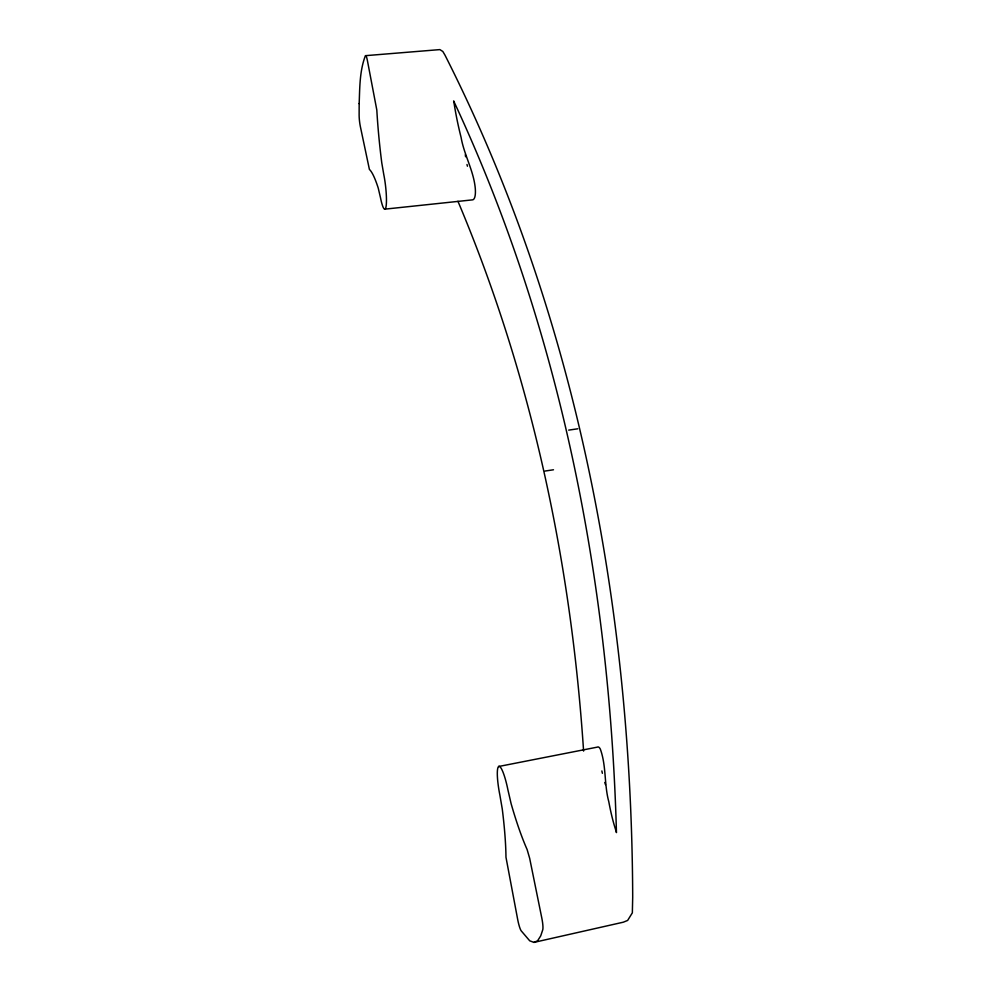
<?xml version="1.0" encoding="UTF-8"?>
<svg xmlns="http://www.w3.org/2000/svg" width="992" height="992" viewBox="0 0 992 992"><rect width="100%" height="100%" fill="white"/><g stroke="black" fill="none" stroke-linecap="round" stroke-linejoin="round"><path stroke-width="1.49" d="M498.678 766.494A26.623 4.452 79.3 0 0 499.856 795.001L502.25 808.877A118.408 18.092 79.7 0 1 505.97 857.237L517.737 919.77A11.681 1.835 78.6 0 0 521.085 930.694L529.716 940.8L533.919 942.4L537.602 940.776L540.714 935.89L542.773 929.727A12.636 2.145 78.3 0 0 541.719 917.612L529.666 858.303L527.124 849.561A143.319 26.821 79.4 0 1 511.128 803.731L507.904 789.793A26.623 4.452 79.3 0 0 498.678 766.494L597.296 747.137A25.854 5.642 88.1 0 1 600.284 748.985C606.459 765.812 604.066 784.412 608.79 801.672A142.526 34.534 89.9 0 0 615.995 830.825L616.454 832.586C609.646 581.51 560.381 329.257 453.642 100.936L454.051 103.032A125.872 40.399 74.8 0 0 461.094 137.417C464.107 155 473.742 170.76 475.304 188.616A22.506 6.349 75.3 0 1 472.279 199.888L384.722 209.163M533.919 942.4L623.298 922.2L627.638 920.44L632.35 912.826L632.698 897.252C631.631 607.736 576.501 314.7 444.974 55.118L442.829 51.485L439.878 49.6L365.577 55.664M545.042 471.051L553.486 469.774M568.676 430.119L577.815 428.792M467.418 166.222A24.192 5.047 84.3 0 1 466.996 164.486M465.595 156.748A24.192 5.047 84.3 0 1 465.322 154.678M605.455 784.585A27.9 6.659 78.3 0 1 604.773 782.465M602.367 773.314A27.9 6.659 78.3 0 1 601.871 770.933M457.957 201.302A5915.829 2901.6 -35 0 1 583.594 751.093M359.166 103.577L359.129 115.382A9.585 1.314 83.6 0 0 360.307 126.319L369.408 169.434A104.594 14.669 82.8 0 1 378.262 188.182L380.469 197.631A23.089 3.41 83.4 0 0 386.136 206.063A23.089 3.41 83.4 0 0 383.792 174.617L381.784 162.924A126.244 20.386 83.8 0 1 376.811 110.013L367.362 60.338A10.329 1.476 84 0 0 365.304 55.949C359.575 71.089 359.811 87.631 359.166 103.577"/></g></svg>
